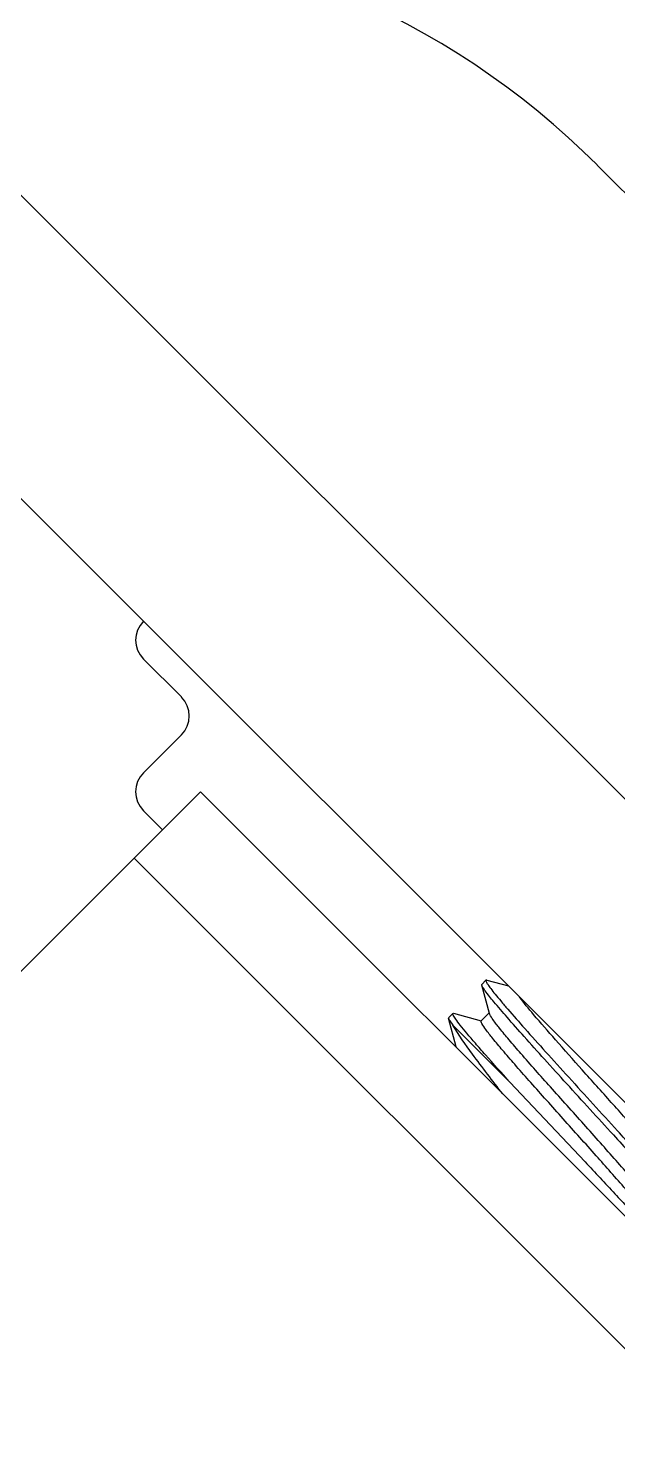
# Model space of a CAD drawing. Extents: x -427546 to -314919, y 698702 to 968782.
# Drawn here: x -419957 to -419844.8, y 895848.2 to 896119.6 of the extents above; entities that cross this region are included whole.
import ezdxf

# ---------------------------------------------------------------- set-up
doc = ezdxf.new("R2010")
doc.units = 0
doc.header["$LTSCALE"] = 1000
doc.header["$MEASUREMENT"] = 0
doc.layers.get('0').update_dxf_attribs({"linetype": 'CONTINUOUS'})

msp = doc.modelspace()

# ---------------------------------------------------------------- linework, layer by layer
for p, q in [((-419758.03, 895887.3), (-419963.25, 896092.53)), ((-419848.65, 896093.57), (-419801.4, 896046.33)), ((-419786.94, 895858.39), (-419967.66, 896039.11)), ((-419935.12, 895999.34), (-419927.89, 895992.12)), ((-419927.89, 895984.89), (-419935.12, 895977.66)), ((-419924.27, 895974.04), (-420072.44, 895825.86)), ((-418313.48, 894363.24), (-419924.27, 895974.04)), ((-419935.12, 895970.43), (-419931.5, 895966.81)), ((-418326.13, 894350.59), (-419936.92, 895961.39)), ((-419870.64, 895937.32), (-419869.85, 895938.11)), ((-419869.7, 895938.12), (-419869.85, 895938.11)), ((-419869.7, 895938.12), (-419865.57, 895937.02)), ((-419870.65, 895937.17), (-419870.64, 895937.32)), ((-419869.19, 895931.73), (-419870.65, 895937.17)), ((-419876.96, 895930.99), (-419876.97, 895930.84)), ((-419875.51, 895925.41), (-419876.97, 895930.84)), ((-419876.96, 895930.99), (-419876.17, 895931.78)), ((-419876.17, 895931.78), (-419876.02, 895931.79)), ((-419865.29, 895918.67), (-419876.16, 895929.54)), ((-419876.02, 895931.79), (-419870.74, 895930.39)), ((-419870.76, 895930.33), (-419869.22, 895931.86)), ((-419869.12, 895931.55), (-419869.19, 895931.73)), ((-419865.29, 895918.67), (-419850.96, 895903.44))]:
    msp.add_line(p, q)
for centre, radius, start, end in [((-419957.07, 895985.15), 153.33, 45, 89.9914), ((-419931.51, 896002.96), 5.11, 135, 225), ((-419931.51, 895988.5), 5.11, 315, 45), ((-419931.51, 895974.05), 5.11, 135, 225)]:
    msp.add_arc(centre, radius, start, end)
for points, knots in [([(-419869.85, 895938.11), (-419869.91, 895938.05), (-419869.76, 895937.7), (-419869.47, 895937.24), (-419868.88, 895936.41), (-419868.05, 895935.37), (-419866.96, 895934.06), (-419865.08, 895931.86), (-419862.24, 895928.63), (-419858.35, 895924.3), (-419854, 895919.51), (-419849.42, 895914.49), (-419846.33, 895911.09), (-419844.78, 895909.39)], [0, 0, 0, 0, 0.006649, 0.022591, 0.048358, 0.083741, 0.128337, 0.181595, 0.311308, 0.466307, 0.638694, 0.819662, 1, 1, 1, 1]), ([(-419845.57, 895908.6), (-419848.53, 895911.86), (-419852.92, 895916.66), (-419858.59, 895922.91), (-419862.39, 895927.14), (-419865.62, 895930.78), (-419868.1, 895933.67), (-419869.65, 895935.57), (-419870.38, 895936.64), (-419870.61, 895937.01), (-419870.65, 895937.17)], [0, 0, 0, 0, 0.346737, 0.513458, 0.665279, 0.795135, 0.896996, 0.966208, 0.987595, 1, 1, 1, 1]), ([(-419831.19, 895897.44), (-419831.36, 895897.76), (-419831.89, 895898.53), (-419833.49, 895900.6), (-419836.45, 895904.09), (-419840.86, 895909.1), (-419846.02, 895914.88), (-419851.37, 895920.84), (-419856.32, 895926.41), (-419860.35, 895931.04), (-419862.63, 895933.78), (-419863.49, 895934.94)], [0, 0, 0, 0, 0.021715, 0.056046, 0.159054, 0.298709, 0.460676, 0.628278, 0.784245, 0.912528, 1, 1, 1, 1]), ([(-419876.97, 895930.84), (-419876.92, 895930.66), (-419876.65, 895930.22), (-419876.35, 895929.8), (-419876.16, 895929.54)], [0, 0, 0, 0, 0.359868, 1, 1, 1, 1]), ([(-419865.29, 895918.67), (-419866.85, 895920.4), (-419869.06, 895922.87), (-419871.78, 895925.97), (-419873.39, 895927.86), (-419874.63, 895929.36), (-419875.56, 895930.56), (-419875.97, 895931.21), (-419876.26, 895931.7), (-419876.17, 895931.78)], [0, 0, 0, 0, 0.408851, 0.580451, 0.725719, 0.841897, 0.926873, 0.979322, 1, 1, 1, 1]), ([(-419866.64, 895916.41), (-419868.6, 895918.93), (-419871.88, 895923.22), (-419875.03, 895927.63), (-419876.16, 895929.54)], [0, 0, 0, 0, 0.590071, 1, 1, 1, 1]), ([(-419837.51, 895891.1), (-419837.7, 895891.47), (-419838.35, 895892.39), (-419839.62, 895894.01), (-419841.42, 895896.17), (-419844.66, 895899.92), (-419849.42, 895905.29), (-419854.47, 895910.93), (-419858.63, 895915.58), (-419861.58, 895918.89), (-419864.25, 895921.93), (-419866.56, 895924.6), (-419868.41, 895926.81), (-419869.73, 895928.47), (-419870.49, 895929.56), (-419870.76, 895930.08), (-419870.8, 895930.29), (-419870.76, 895930.33)], [0, 0, 0, 0, 0.024547, 0.065055, 0.120269, 0.188338, 0.353398, 0.537818, 0.629455, 0.716499, 0.795966, 0.865134, 0.921648, 0.963607, 0.989691, 0.996644, 1, 1, 1, 1]), ([(-419835.84, 895892.25), (-419835.8, 895892.29), (-419835.83, 895892.5), (-419836.11, 895893.03), (-419836.88, 895894.13), (-419838.22, 895895.81), (-419840.09, 895898.04), (-419842.42, 895900.74), (-419845.12, 895903.8), (-419848.09, 895907.14), (-419852.27, 895911.82), (-419857.35, 895917.48), (-419862.11, 895922.85), (-419865.32, 895926.59), (-419867.1, 895928.72), (-419868.33, 895930.31), (-419868.95, 895931.19), (-419869.12, 895931.55)], [0, 0, 0, 0, 0.003378, 0.010399, 0.036746, 0.079121, 0.136173, 0.20596, 0.286076, 0.373744, 0.465922, 0.650957, 0.8157, 0.883185, 0.937518, 0.97686, 1, 1, 1, 1]), ([(-419845.57, 895908.6), (-419844.49, 895907.41), (-419842.4, 895905.11), (-419839.43, 895901.81), (-419836.77, 895898.82), (-419834.51, 895896.24), (-419832.71, 895894.12), (-419831.43, 895892.54), (-419830.7, 895891.51), (-419830.43, 895891.02), (-419830.39, 895890.83), (-419830.43, 895890.79)], [0, 0, 0, 0, 0.205737, 0.397219, 0.56917, 0.716907, 0.836398, 0.924444, 0.978847, 0.993243, 1, 1, 1, 1]), ([(-419829.63, 895891.73), (-419829.7, 895891.98), (-419830.15, 895892.62), (-419831.02, 895893.81), (-419832.4, 895895.47), (-419834.21, 895897.59), (-419836.42, 895900.11), (-419839.98, 895904.1), (-419842.81, 895907.22), (-419844.78, 895909.39)], [0, 0, 0, 0, 0.033702, 0.097825, 0.191267, 0.311883, 0.456804, 0.622528, 1, 1, 1, 1]), ([(-419850.96, 895903.44), (-419849.06, 895901.42), (-419846.33, 895898.51), (-419842.91, 895894.82), (-419840.8, 895892.51), (-419839.08, 895890.59), (-419837.76, 895889.11), (-419836.97, 895888.09), (-419836.53, 895887.57), (-419836.48, 895887.37)], [0, 0, 0, 0, 0.384439, 0.552148, 0.69798, 0.818322, 0.910163, 0.971177, 1, 1, 1, 1])]:
    msp.add_open_spline(points, degree=3, knots=knots)

doc.saveas('drawing.dxf')
